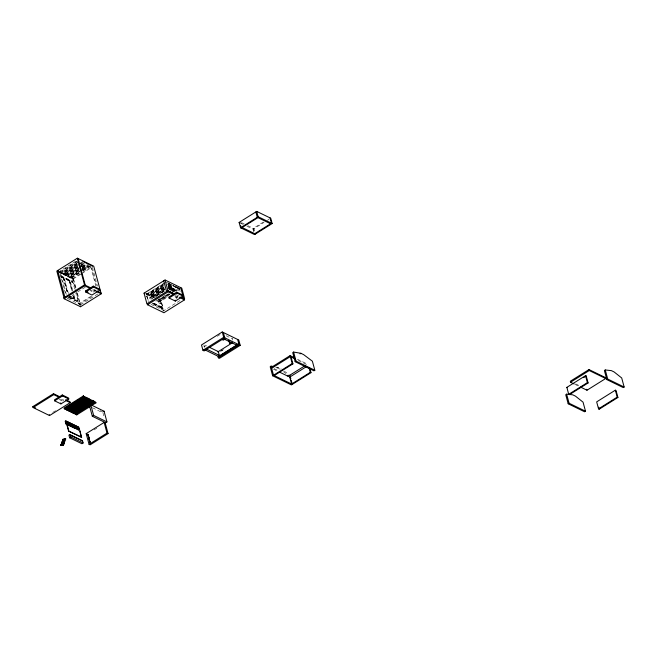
<?xml version="1.0" encoding="UTF-8"?>
<svg xmlns="http://www.w3.org/2000/svg" width="657" height="657" viewBox="0 0 657 657"><rect width="100%" height="100%" fill="white"/><g stroke="black" fill="none" stroke-linecap="round" stroke-linejoin="round"><path stroke-width="0.49" stroke-dasharray="3.29 2.46" d="M75.711 261.223L59.491 271.382L60.198 271.719L66.324 294.443M60.198 271.719L77.271 261.034M77.247 261.486L60.148 272.187L60.362 272.992L79.177 261.215M77.567 262.595L61.315 272.762L61.536 273.558L76.926 263.925M77.099 263.317L61.709 272.951L61.922 273.747L77.321 264.114M77.419 264.426L62.883 273.517L63.097 274.322L77.633 265.223M76.959 265.149L63.277 273.714L63.491 274.511L79.735 264.344M80.376 263.005L82.084 261.938M78.495 264.689L81.911 262.545M80.597 263.81L83.16 262.2M78.134 265.724L64.452 274.281L64.665 275.086L78.347 266.52M77.666 266.446L64.838 274.47L65.059 275.275L77.879 267.243M81.09 264.303L82.798 263.235M79.201 265.986L82.626 263.843M81.304 265.108L84.72 262.964M77.986 267.555L66.012 275.045L66.226 275.841L79.054 267.818M81.402 265.412L83.973 263.802M78.38 267.744L66.406 275.234L66.62 276.039L80.302 267.473M79.234 267.21L84.367 263.999M79.916 267.284L84.186 264.607M81.156 266.939L86.289 263.728M78.692 268.853L67.581 275.809L67.794 276.605L78.914 269.649M82.117 266.709L85.533 264.566M79.086 269.042L67.967 275.997L68.188 276.794L78.446 270.372M82.511 266.898L85.927 264.755M82.33 267.506L86.609 264.837M81.87 268.237L87.857 264.492M78.553 270.684L69.141 276.572L69.363 277.369L79.62 270.947M81.969 268.541L87.102 265.329M78.939 270.873L69.535 276.761L69.749 277.558L81.723 270.068M82.363 268.729L87.496 265.518M80.474 270.413L88.169 265.592M82.577 269.534L89.418 265.247M79.259 271.982L70.71 277.328L70.923 278.133L79.472 272.778M82.683 269.838L88.67 266.093M74.742 289.096L71.539 277.246L80.08 271.899M80.934 271.366L89.475 266.019M82.897 270.635L90.592 265.822M71.539 277.246L72.245 277.583L79.932 272.778M83.349 270.643L90.173 266.364M72.459 278.675L81.862 272.786M82.716 272.253L92.128 266.364M57.726 271.505L73.165 279.02L80.86 274.199M81.714 273.665L91.118 267.777M58.169 271.924L73.116 279.2L73.559 278.921L76.401 289.458M60.378 275.965L72.64 281.5L60.773 275.718M60.666 277.032L72.927 282.567L59.237 275.899M67.392 298.393L73.37 294.656M77.641 291.987L85.32 287.175M73.789 294.508L74.824 298.352L73.937 298.91L72.902 295.067M70.159 297.506L77.855 300.807L69.634 296.808M89.204 289.318L93.113 291.223L95.084 289.992L95.339 290.952L93.376 292.184L90.247 290.657M68.615 297.678L78.142 301.875L69.01 297.432M90.691 296.438L78.741 303.92L75.81 293.055M79.448 304.265L92.251 296.25M80.507 304.815L99.322 293.038M153.952 297.186L146.651 293.63L146.207 293.909L153.508 297.465M164.948 282.576L146.56 294.081L146.347 293.285M163.322 283.873L147.439 293.81L147.653 294.615L163.536 284.678M163.675 284.046L147.792 293.983L148.006 294.788L163.051 285.368M263.334 222.066L253.306 228.34L254.267 231.896M246.917 226.213L253.126 229.236L264.04 222.403M267.383 220.317L269.058 219.266M163.1 285.623L148.884 294.517L149.106 295.322L163.314 286.427M163.453 285.795L149.238 294.689L149.459 295.494L163.667 286.6M163.708 286.854L150.338 295.223L150.552 296.028L163.922 287.651M167.888 284.235L169.563 283.192L169.777 283.988L168.102 285.039M164.061 287.027L150.691 295.395L150.905 296.192L164.275 287.823M167.404 284.933L169.917 283.364M168.455 285.212L170.13 284.161M164.324 288.078L151.783 295.929L151.997 296.726L164.537 288.883M168.504 285.467L171.009 283.898M163.839 288.776L152.137 296.102L152.35 296.898L164.891 289.055M168.02 286.156L171.362 284.07M168.718 286.263L171.222 284.695M168.233 286.961L171.576 284.867M164.932 289.31L153.229 296.635L153.451 297.432L165.145 290.107M168.274 287.216L171.617 285.122M165.17 289.425L153.467 296.75L153.681 297.547L165.383 290.222M168.512 287.331L172.692 284.711M168.496 288.012L172.676 285.401M168.726 288.127L172.906 285.516M164.595 291.002L154.559 297.284L145.994 293.112M168.775 288.39L173.785 285.245M154.797 297.391L160.645 293.736M168.167 289.023L174.023 285.36M168.989 289.187L174.006 286.05M169.219 289.302L174.236 286.165M169.268 289.556L174.277 286.419M169.621 289.729L175.468 286.066M170.319 289.836L175.337 286.698M170.672 290.008L175.682 286.871M170.713 290.263L176.569 286.6M171.066 290.435L176.914 286.772M171.764 290.542L176.782 287.396M172.118 290.714L177.135 287.569M169.03 293.86L159.002 300.134L158.789 299.337L167.149 294.106M172.159 290.969L178.014 287.306L178.228 288.103L172.38 291.765M168.332 293.753L159.142 299.51L159.355 300.306L169.383 294.032M172.512 291.141L178.367 287.479M173.563 291.412L178.581 288.275M170.262 293.761L160.234 300.044L160.448 300.84L167.97 296.135M173.612 291.675L179.46 288.012L179.673 288.809L176.331 290.903M179.468 289.203L179.698 288.127L179.468 289.203L167.707 283.479M169.777 294.459L159.7 300.766L162.32 310.465M174.819 291.306L180.7 287.626M158.066 299.682L161.244 300.734L162.87 307.829L152.835 302.943M157.877 299.879L160.76 301.284L167.478 297.079M177.554 290.772L180.075 289.195M174.926 296.463L176.487 297.227L178.458 295.995L178.712 296.956L176.749 298.188L174.401 297.046M151.135 304.388L163.905 310.605L162.673 307.952L161.786 308.503L152.67 304.06M162.583 311.434L182.736 298.82M60.534 399.292L62.103 400.056L64.066 398.824L64.329 399.785L63.015 400.606M52.724 412.448L56.165 410.297M217.303 336.294L220.76 334.126M94.074 429.892L97.499 427.748M275.669 367.641L277.492 367.945L278.379 367.394L281.122 368.725M276.556 367.082L278.379 367.394M575.778 383.926L579.425 385.708M575.121 384.444L578.776 386.226M241.587 222.641L244.248 223.938M247.796 225.663L254.004 228.685L254.727 231.354M240.708 223.191L243.369 224.489M179.254 288.398L180.42 292.34M165.433 281.878L179.911 288.924M176.207 294.714L179.895 296.504M174.885 295.543L178.564 297.334M297.383 359.19L306.515 363.633L306.778 364.594L297.646 360.151M158.764 299.329L160.587 300.216L160.801 301.013M158.509 299.403L161.244 300.734M146.018 294.106L153.319 297.662M152.703 298.434L147.225 295.765L145.895 296.594L151.373 299.264M157.261 300.651L161.819 302.869L160.497 303.698L155.931 301.481M152.457 298.582L146.979 295.921L148.277 300.725L146.651 293.63M156.103 300.364L161.573 303.025L162.87 307.829M226.123 335.752L232.381 338.807M153.993 303.23L163.117 307.673M152.638 303.066L162.673 307.952M152.383 303.148L163.33 308.47M152.859 303.863L162.887 308.749M277.492 367.945L280.235 369.283M274.133 368.667L277.788 370.441M273.484 369.177L277.131 370.959M57.956 271.119L72.902 278.396L73.116 279.2M60.37 272.499L73.559 278.921M93.549 289.244L96.308 290.591M92.662 289.794L95.421 291.141M204.877 345.065L206.668 345.935M203.424 345.837L205.288 346.797M70.636 296.315L74.824 298.352M68.566 295.74L74.43 298.598L73.395 294.755M68.32 295.896L74.184 298.754L73.149 294.911M67.655 298.524L80.54 304.799L76.664 290.419M100.193 410.691L102.821 411.972M92.456 407.751L102.952 412.859L104.282 417.795M59.229 399.489L62.358 401.016L62.103 400.056M284.3 371.115L289.064 374.704M283.413 371.673L285.795 373.463M253.126 229.236L253.84 231.905M240.7 222.206L241.185 223.988M232.266 338.38L232.75 340.154M204.237 345.566L204.738 347.43M176.487 297.227L176.749 298.188M168.11 282.485L168.332 283.29M160.76 301.284L163.117 310.014M148.08 300.849L148.293 301.645M92.391 267.35L97.458 286.123M91.561 267.81L96.365 285.59M90.592 266.479L95.922 286.238M93.113 291.223L93.376 292.184M73.165 279.02L75.826 288.899M76.894 292.85L80.097 304.7M72.245 277.583L75.391 289.54M75.711 290.427L79.39 304.363M72.245 281.746L72.533 282.814M77.46 301.054L77.748 302.121M72.755 290.673L69.905 280.104L69.018 280.662L71.605 290.263M69.511 280.35L72.36 290.92M72.114 291.067L69.264 280.506L63.392 277.648L67.54 293.014M68.435 293.572L64.033 277.246L63.146 277.804L67.293 293.17M63.639 277.492L67.786 292.858M60.025 273.353L65.889 295.092M223.191 349.713L219.75 351.865L223.208 349.746"/><path stroke-width="0.99" d="M63.893 439.114L62.596 440.141L63.253 439.443M61.774 443.105C63.672 442.227 61.315 442.949 62.169 442.834C60.304 442.383 64.37 442.062 62.169 442.276M61.848 442.104C62.711 443.147 61.364 442.489 62.744 442.021C62.867 441.118 62.07 441.151 62.809 441.8M61.512 444.116L61.298 443.762L62.259 444.222L61.257 444.28L61.824 444.937L61.002 445.594M63.244 445.003C62.629 445.536 63.327 444.124 63.589 444.304M63.893 441.299C64.542 441.447 64.641 442.104 64.485 441.824M61.832 443.606C62.349 443.96 61.298 444.764 60.92 444.92M64.329 442.062L63.277 442.235M64.337 442.235L63.499 442.522L63.721 442.917M65.084 439.229L65.618 438.802M63.589 439.796C63.557 439.722 62.982 439.87 63.203 439.278M61.462 443.82L62.054 443.713M62.85 444.617C63.515 443.787 63.992 443.45 63.918 443.845M63.803 443.335L63.294 443.754L64.016 443.524M63.967 443.697L63.228 443.459L64.025 443.606M63.672 442.333L64.493 442.087L63.359 442.235M63.795 441.578L64.772 441.274L64.058 441.044M61.487 444.378C60.641 445.857 61.495 445.216 61.323 445.389M61.158 444.723L61.659 445.101L61.027 444.789M62.801 441.537C61.733 441.274 63.663 441.956 62.087 442.769M63.507 444.649L63.039 444.937M63.286 439.623C62.111 439.016 63.704 440.1 63.795 439.262M61.906 444.083L61.832 444.888M63.573 444.428C62.776 444.099 64.205 443.845 63.113 444.124M61.898 443.5L62.004 444.304L62.013 443.746M63.154 444.51L63.409 445.29M64.788 441.225L63.975 441.217M63.294 442.473L64.575 441.816L63.754 441.89M65.183 439.237L64.706 438.851L65.248 439.344L65.363 438.819M63.491 445.06L62.67 445.364L62.965 445.019M63.573 442.9L63.68 442.227M63.565 442.448L64.222 442.785L63.885 442.153M63.121 439.96L62.744 439.295M65.174 438.958L64.608 438.999M62.284 444.14L61.232 444.263M63.713 442.432L63.458 442.769L64.271 442.744M62.505 440.888L62.776 440.404L62.653 440.978M62.538 440.987L62.776 440.404M63.064 439.722L63.286 439.155M63.113 440.477L62.842 440.954L63.088 440.379M61.75 443.007L62.481 442.834M63.359 443.114L64.534 442.925M63.819 441.676L64.517 441.685M65.495 439.426C63.121 440.075 66.037 438.991 65.511 439.738M64.526 440.116L64.402 440.691L64.649 440.108M64.838 440.091L64.715 440.658L64.953 440.075M65.117 439.328L65.281 438.933M64.058 443.96L63.08 443.828M65.388 439.755L65.643 439.336M64.509 442.826L63.335 443.015M62.916 444.419L63.622 444.584M64.156 442.621L63.589 442.769M63.975 442.785L64.197 442.333M61.109 444.822L61.799 444.978L61.52 444.296M61.06 444.879L61.659 444.773M64.452 441.545L64.025 441.167L64.723 441.085M64.107 441.217L64.361 441.373M62.982 445.323L63.401 445.126M61.109 444.411L61.635 444.764M62.128 441.381L62.661 441.627M64.287 442.169L63.754 442.251M63.286 443.647L63.754 443.426M63.359 445.232L62.834 445.241M63.129 439.64L63.499 439.59M62.965 444.206L62.908 444.682M62.596 441.8L62.629 442.366L62.793 441.668L61.906 442.161M64.049 441.143L64.517 441.052M63.286 444.436L63.704 443.992M84.556 284.867L63.869 297.777L64.123 298.738L80.556 306.737L101.211 293.81L93.713 266.151L77.362 258.193L56.806 271.054L64 297.728M92.128 266.364L92.571 266.085M64.123 298.738L84.778 285.811L90.65 288.669M85.435 291.051L93.302 286.132L99.568 289.179L99.823 290.139L91.955 295.059L85.697 292.012L85.435 291.051L88.12 292.365M85.697 292.012L93.565 287.093L99.823 290.139M239.115 222.419L256.715 211.406L270.725 218.223L272.162 223.552L254.563 234.574L240.552 227.757L239.115 222.419L239.821 222.764M240.552 227.757L258.16 216.736L272.162 223.552M257.979 217.631L241.259 228.094L240.536 225.433M174.368 293.819L167.929 290.681L146.93 303.821L144.047 293.153L165.047 280.005L181.751 288.144L184.633 298.812L180.815 296.956M254.744 233.678L271.464 223.216L270.019 217.878M147.242 303.78L147.496 304.741L168.151 291.815L174.015 294.673M176.676 292.135L168.808 297.063L169.071 298.023L175.329 301.07L183.196 296.143L182.942 295.182L176.676 292.135L176.938 293.096L183.196 296.143M169.071 298.023L176.938 293.096M180.971 297.219L184.321 298.853L184.584 299.814L163.93 312.74L147.496 304.741M65.741 399.637L69.938 401.682L70.192 402.642L49.546 415.561L33.113 407.562L32.85 406.609L53.504 393.683L59.368 396.541L59.631 397.493M33.113 407.562L53.759 394.643L58.793 397.091M62.292 394.964L54.424 399.883L54.679 400.844L60.945 403.891L68.813 398.971L68.55 398.011L62.292 394.964L62.546 395.925L68.813 398.971M54.679 400.844L62.546 395.925M83.316 395.982L64.082 408.013L64.304 408.81L65.396 409.344L84.622 397.313L83.316 395.982L84.622 397.313M64.304 408.81L83.529 396.779M67.203 407.668L65.536 408.72L66.842 410.05L86.075 398.019L84.761 396.68L81.419 398.774M68.878 406.626L71.383 405.057M73.058 404.006L79.743 399.826M65.749 409.516L84.975 397.485L86.075 398.019M68.656 408.375L66.981 409.418L68.295 410.756L87.521 398.725L86.207 397.386L82.864 399.481M74.504 404.712L77.009 403.143M78.684 402.1L80.359 401.049M67.195 410.223L86.42 398.191L87.521 398.725M71.769 408.03L73.444 406.987M75.949 405.418L78.462 403.85M80.129 402.798L81.805 401.755M83.472 400.713L87.652 398.093L88.752 398.627L88.966 399.423L69.741 411.463L68.427 410.124M68.648 410.929L87.874 398.889L88.966 399.423M69.979 411.569L89.204 399.538L90.296 400.072L71.071 412.103L69.757 410.773M71.309 412.218L90.535 400.187L91.627 400.721L72.401 412.752L71.087 411.422M75.884 410.034L81.731 406.371M83.406 405.328L85.073 404.277M87.586 402.708L89.253 401.665M72.755 412.925L91.98 400.893L93.072 401.427L73.847 413.458L72.541 412.128M74.824 412.309L79.004 409.689M80.671 408.646L83.184 407.077M84.852 406.026L93.212 400.795L94.304 401.328L94.526 402.133L75.3 414.165L73.986 412.826M74.2 413.631L93.425 401.599L94.526 402.133M77.945 411.964L80.45 410.395M82.117 409.352L83.792 408.301M86.297 406.732L88.81 405.164M90.477 404.121L92.152 403.07M90.765 404.753L89.434 405.583L92.317 416.251L105.621 422.73L106.943 421.901L104.069 411.225L90.765 404.753L93.639 415.421L106.943 421.901M75.432 413.532L75.645 414.337L94.879 402.306L95.971 402.831L91.791 405.451M78.126 427.682L77.912 426.886L65.659 420.923L65.174 421.236L65.889 423.896L74.635 428.159M75.645 414.337L76.746 414.871L90.116 406.494M79.226 428.561L66.677 422.779L79.226 428.561L78.865 427.222L66.612 421.26L65.881 421.728L65.659 420.923M65.889 423.896L66.825 423.313L79.07 429.276L78.134 429.859M66.694 424.126L79.85 430.253L81.476 437.34L68.566 431.058L66.694 424.126L78.684 429.957M237.333 344.941L218.165 357.047L218.362 357.794L219.463 358.328L240.207 345.344L238.77 340.006L222.255 331.974L201.51 344.958L202.947 350.296L204.048 350.83L224.793 337.838L223.355 332.508M68.566 431.058L81.723 437.192M92.317 416.251L93.639 415.421M77.419 427.19L77.912 426.886M103.478 411.594L104.069 411.225M202.947 350.296L223.7 337.304L240.207 345.344M69.847 434.515L68.911 435.106L69.634 437.776L81.879 443.73L83.111 442.966L82.536 440.831L69.847 434.515L70.866 437.004L83.111 442.966M224.3 338.733L222.583 339.809L223.29 340.154L225.006 339.069M69.634 437.776L70.866 437.004M228.825 340.531L229.548 343.2L231.264 342.125M86.182 433.653L104.135 422.426L105.186 422.936L108.068 433.604L90.116 444.838L89.065 444.329L86.182 433.653L87.241 434.17M231.97 342.461L230.254 343.537L229.548 343.2M217.787 351.922L232.488 342.724M88.95 438.162L89.902 442.194L87.948 434.425L88.933 437.34M87.652 434.606L88.178 434.54M70.866 435.476L82.536 440.831M209.353 347.241L218.305 351.602L219.307 355.338L217.935 356.201L204.508 349.664M237.095 344.826L218.075 356.726L218.395 357.162L237.415 345.262M218.362 357.794L239.115 344.81L237.678 339.472M89.664 442.079L90.19 442.005M89.065 444.329L107.009 433.094L108.068 433.604M273.813 366.622L271.078 366.154L270.191 366.713L272.639 375.779L291.421 384.92L310.991 372.675L309.923 368.708M293.597 352.062L292.718 352.62L295.165 361.687L313.939 370.827L314.826 370.277L312.379 361.202L303.641 354.632L300.898 353.302L293.597 352.062L296.044 361.136L314.826 370.277M271.398 367.329L290.082 355.634L294.648 357.86M271.653 368.29L290.337 356.595L294.903 358.821M300.019 353.852L300.898 353.302M272.639 375.779L292.209 363.535L292.915 363.879L274.232 375.566M295.165 361.687L296.044 361.136M279.874 372.289L288.086 376.289L305.078 365.662M310.991 372.675L310.285 372.33L291.601 384.025L289.729 377.093L306.72 366.458M580.599 387.113L586.988 390.225L605.672 378.531L605.417 377.57L588.984 369.571L570.301 381.265L570.555 382.226L574.21 384M570.555 382.226L589.239 370.532L605.672 378.531M566.843 387.367L585.535 375.673L586.233 376.018L588.105 382.957L569.422 394.652L568.716 394.307L566.843 387.367L567.549 387.712M583.687 377.611L586.233 376.018M566.621 394.159L565.734 394.709L568.182 403.784L584.615 411.783L585.502 411.225L583.055 402.158L575.491 396.155L572.748 394.824L566.621 394.159L569.069 403.226L585.502 411.225M605.269 369.973L604.383 370.523L606.83 379.598L623.263 387.589L624.15 387.039L621.703 377.972L614.139 371.969L611.396 370.638L605.269 369.973L607.717 379.04L624.15 387.039M568.716 394.307L587.399 382.612L588.105 382.957M568.182 403.784L569.069 403.226M606.83 379.598L607.717 379.04M615.346 390.184L596.663 401.879L598.535 408.818L599.241 409.163L617.925 397.469L616.052 390.529L615.346 390.184L617.219 397.124L617.925 397.469M598.535 408.818L617.219 397.124M65.413 439.188L65.774 438.851M64.148 441.192L64.583 441.143M61.15 444.805L61.586 444.748M63.006 444.732L63.146 444.838M65.478 439.352L64.427 439.615M61.29 445.093L61.183 445.011M256.534 212.301L255.836 211.956L257.273 217.295L270.577 223.766M242.146 227.544L255.45 234.015M173.76 293.712L167.888 290.854L168.151 291.815M179.55 297.366L184.584 299.814M82.897 261.379L91.693 265.658M144.047 293.153L145.107 293.663M224.505 336.77L224.595 337.09M238.828 343.742L238.91 344.063M223.421 338.7L237.735 345.672M289.729 377.093L290.435 377.43M292.308 384.37L273.526 375.229L271.078 366.154M58.399 270.848L57.693 270.503L64.887 297.178M84.515 284.851L90.789 287.897M97.228 291.035L100.956 292.85M96.177 291.363L101.211 293.81M206.783 349.237L219.307 355.338M203.604 349.967L204.048 350.83M66.004 400.598L70.192 402.642M32.85 406.609L35.593 407.94M588.984 369.571L589.239 370.532M598.699 407.176L599.241 409.163M585.535 375.673L587.399 382.612M586.734 389.264L586.988 390.225M308.954 367.378L310.285 372.33M256.715 211.406L258.16 216.736M291.043 356.94L292.915 363.879M290.082 355.634L292.209 363.535M289.86 375.295L290.837 378.925M291.24 380.403L292.037 383.376M287.832 375.328L288.086 376.289M222.255 331.974L223.7 337.304M180.7 287.626L183.574 298.294M175.074 300.109L175.329 301.07M165.047 280.005L167.929 290.681M163.716 280.843L166.599 291.511M93.302 286.132L93.565 287.093M78.068 258.538L85.262 285.212M77.362 258.193L84.778 285.811M80.302 305.776L80.556 306.737M104.135 422.426L107.009 433.094M95.971 402.831L94.657 401.501L94.879 402.306M93.212 400.795L93.425 401.599M93.072 401.427L91.766 400.088L91.98 400.893M91.627 400.721L90.313 399.39L90.535 400.187M90.296 400.072L88.982 398.742L89.204 399.538M87.652 398.093L87.874 398.889M86.207 397.386L86.42 398.191M84.761 396.68L84.975 397.485M87.948 434.425L89.96 441.89M87.882 434.72L89.902 442.194M76.532 414.066L76.746 414.871M75.079 413.36L75.3 414.165M79.875 431.394L81.476 437.34M78.93 428.742L79.07 429.276M82.092 440.477L82.24 441.011M73.633 412.662L73.847 413.458M72.188 411.955L72.401 412.752M70.857 411.307L71.071 412.103M69.527 410.658L69.741 411.463M68.073 409.952L68.295 410.756M66.628 409.245L66.842 410.05M66.612 421.26L66.973 422.599M66.677 422.779L66.825 423.313M66.94 423.97L68.813 430.902M60.682 402.93L60.945 403.891M53.504 393.683L53.759 394.643M63.088 439.443L63.244 439.952M49.283 414.6L49.546 415.561"/></g></svg>
